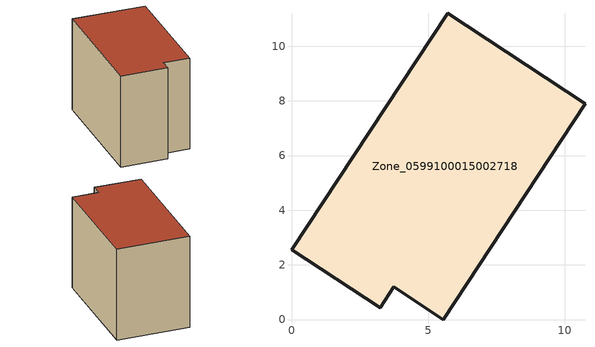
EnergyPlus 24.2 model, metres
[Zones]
Zone_0599100015002718
 floor ground (C_G): 5.72,11.2 10.74,7.9 5.56,0 3.75,1.2 3.24,0.43 0,2.56 z0.78
 wall outside (C_F): 10.74,7.9 5.72,11.2 0,2.56 3.24,0.43 3.75,1.2 5.56,0 10.74,7.9 z0.78:8.63
 roof outside (C_R): 5.72,11.2 0,2.56 3.24,0.43 3.75,1.2 5.56,0 10.74,7.9 z8.63
[BUILDING]
Pand.0599100015002718: North Axis=0; Terrain=City; Loads Convergence Tolerance Value=0.04; Temperature Convergence Tolerance Value=0.4; Solar Distribution=FullExterior; Maximum Number of Warmup Days=25; Minimum Number of Warmup Days=1
[Site:Location]
Rotterdam.The.Hague.AP_ZH_NLD Design_Conditions: Latitude=51.96; Longitude=4.45; Time Zone=1; Elevation=-4.5
[SITE:GROUNDTEMPERATURE:BUILDINGSURFACE]
18, 18, 18, 18, 18, 18, 18, 18, 18, 18, 18, 18
[MATERIAL] Thermal Absorptance=0.9; Solar Absorptance=0.7; Visible Absorptance=0.7
Name | Roughness | Thickness | Conductivity | Density | Specific Heat
G.TI.1965-1974 | MediumSmooth | 0.15 | 0.882353 | 540 | 1210
F.TI.1965-1974 | Rough | 0.3 | 0.697674 | 1920 | 840
R.TI.1965-1974 | MediumRough | 0.2 | 0.232558 | 1500 | 1000
[CONSTRUCTION]
C_G: G.TI.1965-1974
C_F: F.TI.1965-1974
C_R: R.TI.1965-1974
[ZONE]
Zone_0599100015002718: Type=1; Multiplier=1; Ceiling Height=Autocalculate; Volume=Autocalculate; Floor Area=autocalculate; Part of Total Floor Area=Yes
[ZONEINFILTRATION:DESIGNFLOWRATE]
Infil_Zone_0599100015002718: Zone or ZoneList or Space or SpaceList=Zone_0599100015002718; Schedule=AlwaysOn; Design Flow Rate Calculation Method=Flow/Area; Flow Rate per Floor Area=0.003; Constant Term Coefficient=1; Temperature Term Coefficient=0; Velocity Term Coefficient=0; Velocity Squared Term Coefficient=0
[HVACTEMPLATE:ZONE:IDEALLOADSAIRSYSTEM]
Zone_0599100015002718: Maximum Heating Supply Air Temperature=50; Minimum Cooling Supply Air Temperature=13; Maximum Heating Supply Air Humidity Ratio=0.0156; Minimum Cooling Supply Air Humidity Ratio=0.0077; Heating Limit=NoLimit; Cooling Limit=NoLimit; Dehumidification Control Type=ConstantSensibleHeatRatio; Cooling Sensible Heat Ratio=0.7; Dehumidification Setpoint=60; Humidification Control Type=None; Humidification Setpoint=30; Outdoor Air Method=None; Outdoor Air Flow Rate per Person=0.00944; Outdoor Air Flow Rate per Zone Floor Area=0; Outdoor Air Flow Rate per Zone=0; Demand Controlled Ventilation Type=None; Outdoor Air Economizer Type=NoEconomizer; Heat Recovery Type=None; Sensible Heat Recovery Effectiveness=0.7; Latent Heat Recovery Effectiveness=0.65
[ZONECONTROL:THERMOSTAT]
ThermostatControl_Zone_0599100015002718: Zone or ZoneList=Zone_0599100015002718; Control Type Schedule=DualSetpointControlType; Control 1=Thermostat_Zone_0599100015002718; Temperature Difference Between Cutout And Setpoint=0
[THERMOSTATSETPOINT:DUALSETPOINT]
Thermostat_Zone_0599100015002718: Heating Setpoint Temperature Schedule=HeatingSetpoint_Zone_0599100015002718; Cooling Setpoint Temperature Schedule=CoolingSetpoint_Zone_0599100015002718
[SCHEDULE:COMPACT]
HeatingSetpoint_Zone_0599100015002718: Through: 12/31, For: AllDays, Until: 24:00, 21
CoolingSetpoint_Zone_0599100015002718: Through: 12/31, For: AllDays, Until: 24:00, 24
DualSetpointControlType: Through: 12/31, For: AllDays, Until: 24:00, 4
AlwaysOn: Through: 12/31, For: AllDays, Until: 24:00, 1
